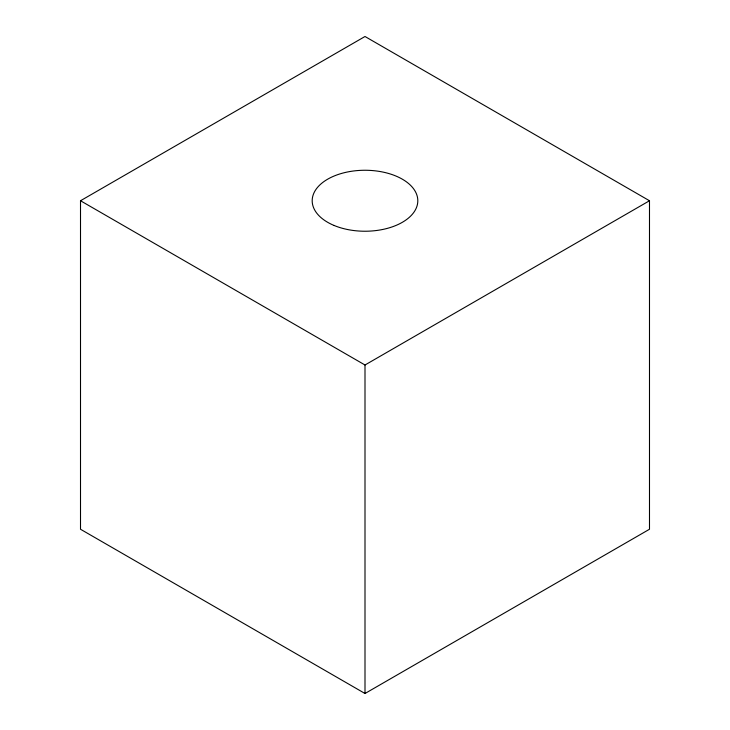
<?xml version="1.0" encoding="UTF-8"?>
<svg xmlns="http://www.w3.org/2000/svg" width="730" height="730" viewBox="0 0 730 730"><rect width="100%" height="100%" fill="white"/><g stroke="black" fill="none" stroke-linecap="round" stroke-linejoin="round"><path stroke-width="1.09" d="M80.51 200.75L365 36.5L649.49 200.75L649.49 529.25L365 693.5L80.51 529.25L80.51 200.75L365 365L649.49 200.75M365 365L365 693.5M334.012 225.433A52.806 30.487 0 0 0 417.524 203.898A52.806 30.487 0 0 0 343.465 172.91A52.806 30.487 0 0 0 334.012 225.433"/></g></svg>
